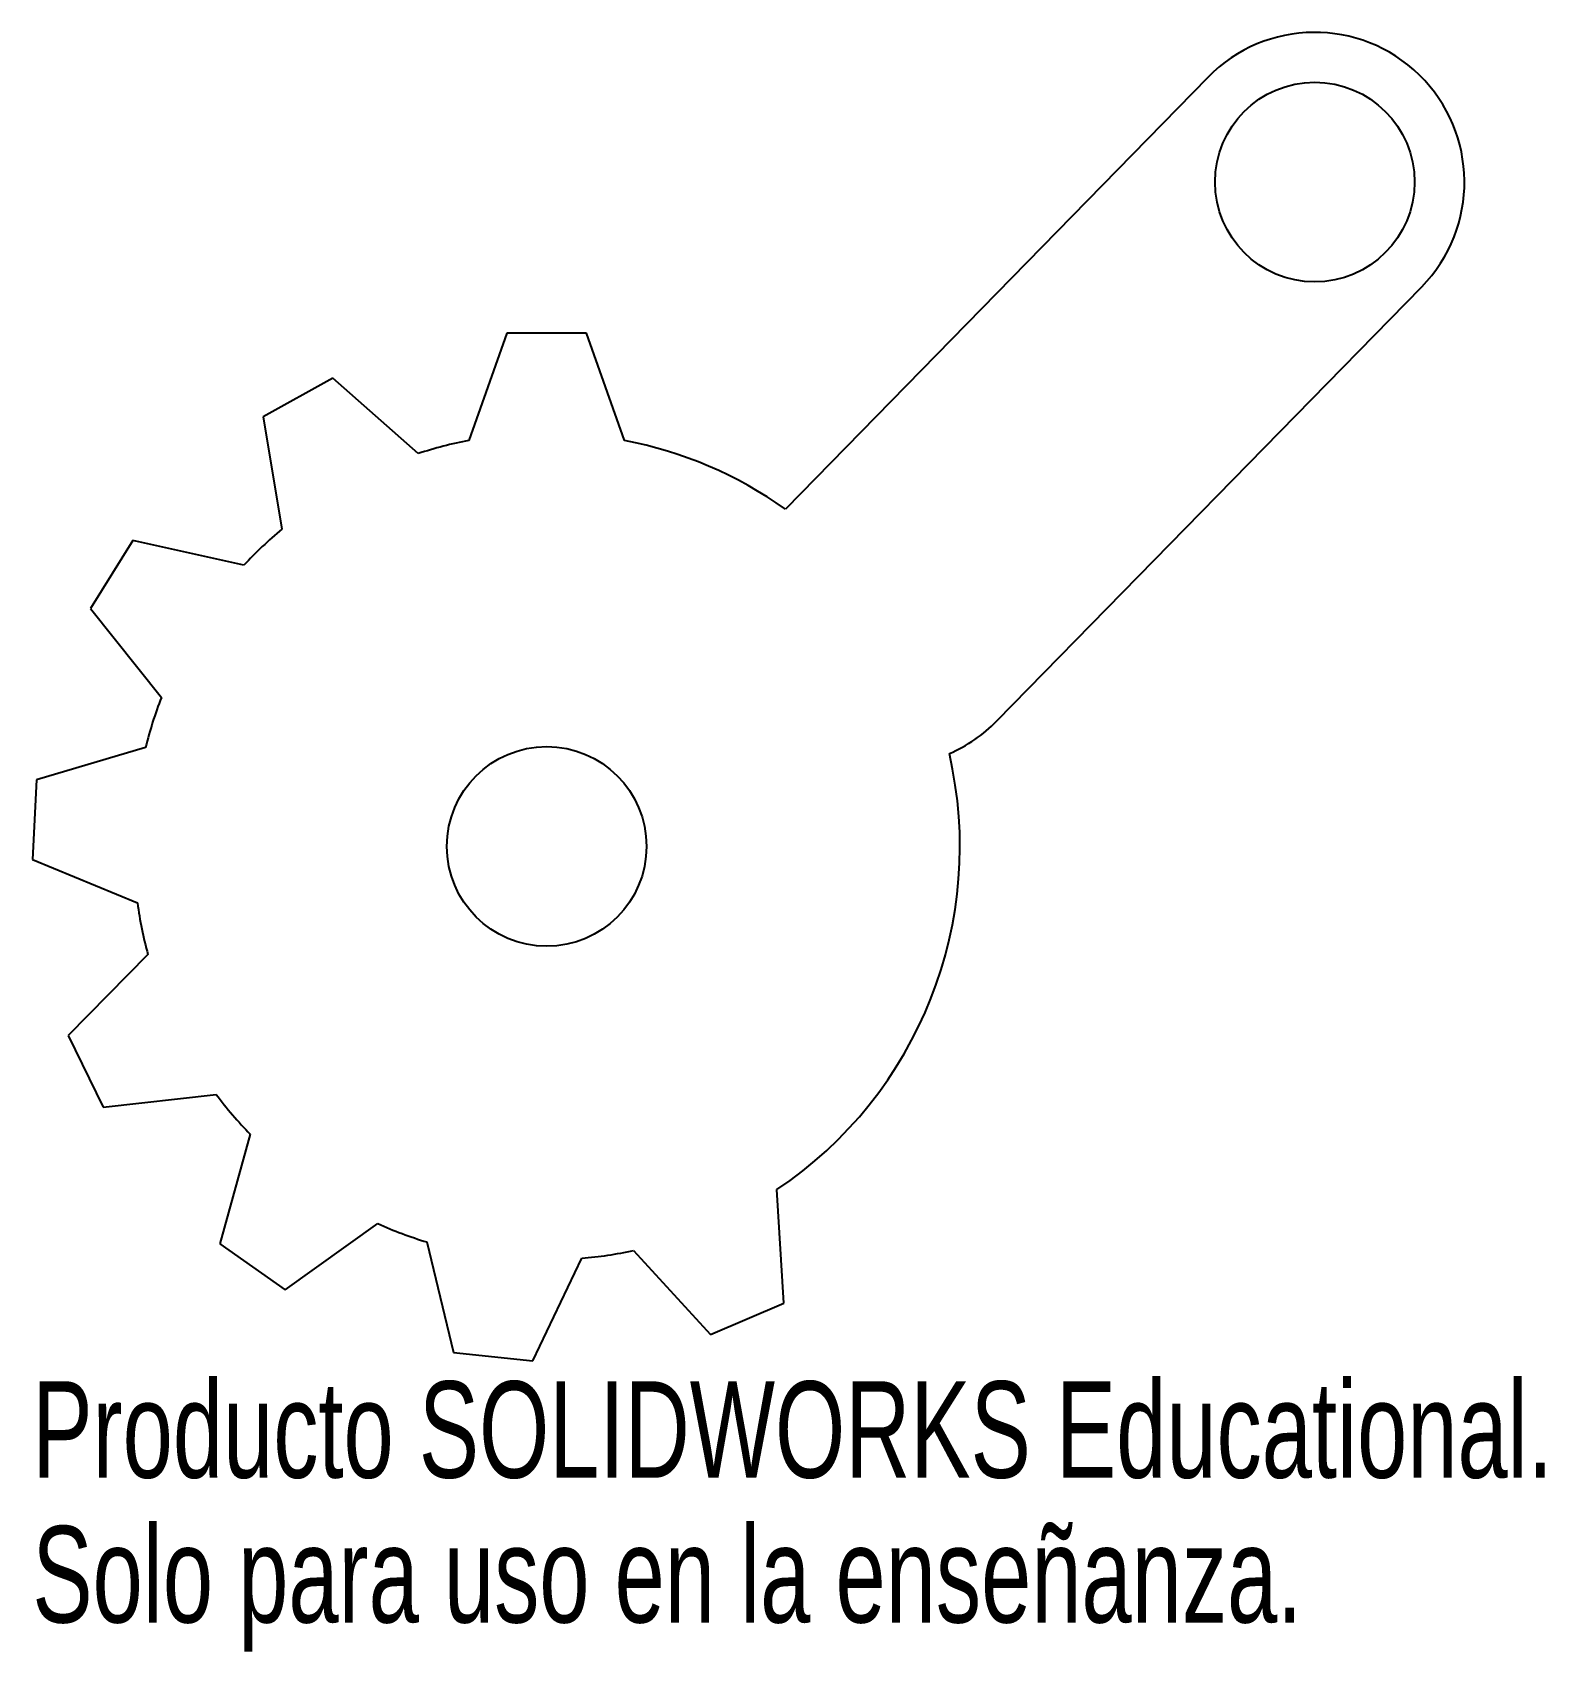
# Model space of a CAD drawing. Header units: millimetres. Extents: x -25.8 to 50, y -40.3 to 40.8.
import ezdxf

# ---------------------------------------------------------------- set-up
doc = ezdxf.new("R2010")
doc.units = ezdxf.units.MM
doc.styles.add('SLDTEXTSTYLE0', font='TXT', dxfattribs={"width": 0.7})

msp = doc.modelspace()

# ---------------------------------------------------------------- linework, layer by layer
at = {"color": 7, "linetype": 'Continuous', "lineweight": 25}
for p, q in [((33.13, 38.526), (11.962, 16.902)), ((22.558, 6.284), (43.849, 28.033)), ((-2, 25.706), (-3.902, 20.335)), ((2, 25.706), (-2, 25.706)), ((3.902, 20.335), (2, 25.706)), ((-10.713, 23.453), (-14.212, 21.514)), ((-6.446, 19.677), (-10.713, 23.453)), ((-14.212, 21.514), (-13.271, 15.894)), ((-20.74, 15.318), (-22.86, 11.926)), ((-15.178, 14.085), (-20.74, 15.318)), ((-22.86, 11.926), (-19.313, 7.467)), ((-20.103, 4.961), (-25.566, 3.343)), ((-25.566, 3.343), (-25.776, -0.652)), ((-25.776, -0.652), (-20.512, -2.832)), ((-19.988, -5.408), (-23.981, -9.471)), ((-23.981, -9.471), (-22.228, -13.067)), ((-22.228, -13.067), (-16.567, -12.421)), ((-14.86, -14.42), (-16.383, -19.91)), ((11.885, -22.881), (11.537, -17.194)), ((-13.106, -22.205), (-8.468, -18.896)), ((-16.383, -19.91), (-13.106, -22.205)), ((-6.006, -19.816), (-4.676, -25.357)), ((4.354, -20.243), (8.203, -24.444)), ((-0.698, -25.775), (1.755, -20.632)), ((8.203, -24.444), (11.885, -22.881)), ((-4.676, -25.357), (-0.698, -25.775))]:
    msp.add_line(p, q, dxfattribs=at)
for centre in [(38.49, 33.28), (0, 0)]:
    msp.add_circle(centre, 5, dxfattribs=at)
for centre, radius, start, end in [((38.49, 33.28), 7.5, 315.61013, 135.61013), ((0, 0), 20.706, 100.86115, 108.13885), ((0, 0), 20.706, 54.71243, 79.13885), ((0, 0), 20.706, 129.86115, 137.13885), ((0, 0), 20.706, 158.86115, 166.13885), ((17.199, 11.53), 7.5, 293.40456, 315.61013), ((0, 0), 20.706, 303.86115, 12.97051), ((0, 0), 20.706, 187.86115, 195.13885), ((0, 0), 20.706, 216.86115, 224.13885), ((0, 0), 20.706, 245.86115, 253.13885), ((0, 0), 20.706, 274.86115, 282.13885)]:
    msp.add_arc(centre, radius, start, end, dxfattribs=at)

# ---------------------------------------------------------------- texts
at = {"color": 7, "linetype": 'Continuous', "char_height": 4.83362, "attachment_point": 1, "style": 'SLDTEXTSTYLE0'}
for s, insert in [('Producto SOLIDWORKS Educational.', (-25.776, -26.794)), ('Solo para uso en la enseñanza.', (-25.776, -34.045))]:
    msp.add_mtext(s, dxfattribs=dict(at, insert=insert))

doc.saveas('drawing.dxf')
